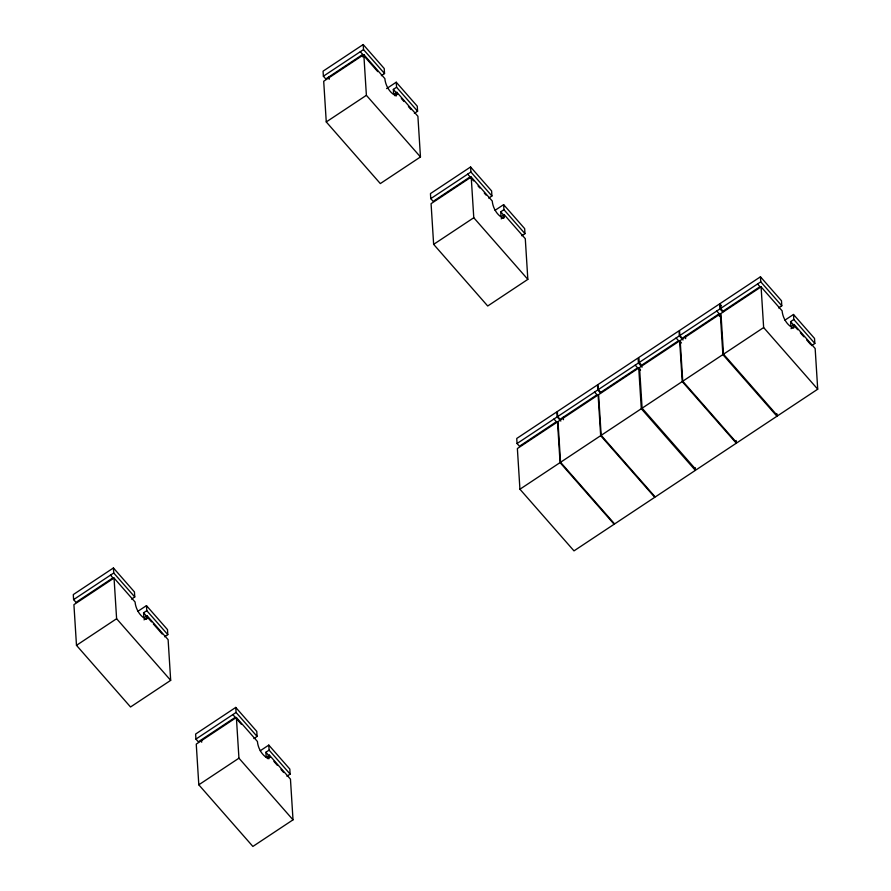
<?xml version="1.0" encoding="UTF-8"?>
<svg xmlns="http://www.w3.org/2000/svg" width="891" height="891" viewBox="0 0 891 891"><rect width="100%" height="100%" fill="white"/><g stroke="black" fill="none" stroke-linecap="round" stroke-linejoin="round"><path stroke-width="1.34" d="M147.093 615.703L146.57 619.312C140.076 616.795 135.632 608.876 135.076 602.004L114.048 578.036L73.92 604.655L76.481 645.34L130.543 706.986L170.682 680.356L168.121 639.671L147.093 615.703L143.885 617.831L143.562 612.796L146.781 610.669L146.458 605.624L137.893 611.304M269.427 755.167L268.904 758.776C262.411 756.259 257.967 748.34 257.41 741.468L236.382 717.5L196.254 744.119L198.804 784.804L252.877 846.45L293.016 819.831L290.455 779.135L269.427 755.167L266.22 757.294L265.897 752.26L269.104 750.133L268.792 745.099L260.228 750.779M396.874 92.296L396.35 95.905C389.857 93.388 385.413 85.469 384.856 78.597L363.829 54.618L323.7 81.248L326.262 121.933L380.323 183.579L420.463 156.95L417.901 116.264L396.874 92.296L393.666 94.424L393.343 89.39L396.562 87.251L396.239 82.217L386.605 88.61M504.261 214.72L503.738 218.328C497.245 215.811 492.801 207.893 492.244 201.021L471.216 177.042L431.077 203.671L433.639 244.357L487.711 306.003L527.84 279.373L525.289 238.688L504.261 214.72L501.043 216.847L500.731 211.813L503.938 209.675L503.627 204.64L495.062 210.321M794.126 324.536L793.614 328.155C787.109 325.627 782.666 317.719 782.109 310.836L761.092 286.869L720.953 313.487L723.514 354.184L777.576 415.819L817.715 389.2L815.154 348.504L794.126 324.536L790.918 326.663L790.607 321.629L793.814 319.501L793.491 314.467L784.938 320.147M381.337 75.69L384.544 73.552L384.221 68.518L363.194 44.55L323.065 71.169L323.377 76.214L325.783 78.954L362.704 54.451L362.871 56.968M323.377 76.214L363.517 49.584L363.194 44.55M326.262 121.933L366.39 95.315L363.829 54.618M394.858 95.727L396.996 94.301M414.371 113.357L417.589 111.23L417.266 106.196L396.239 82.217M488.714 198.114L491.921 195.975L491.609 190.941L470.582 166.973L430.453 193.592L430.765 198.637L433.171 201.377L470.092 176.875M430.765 198.637L470.905 172.008L470.582 166.973M433.639 244.357L473.778 217.738L471.216 177.042M501.176 218.863L504.384 216.725M521.758 235.781L524.966 233.654L524.654 228.619L503.627 204.64M131.556 599.097L134.764 596.97L134.441 591.936L113.424 567.957L73.285 594.587L73.597 599.621L76.002 602.361L112.923 577.869L110.529 575.129M73.597 599.621L113.736 572.991L113.424 567.957M76.481 645.34L116.61 618.722L114.048 578.036M144.008 619.846L147.215 617.719M164.59 636.764L167.809 634.637L167.486 629.603L146.458 605.624M721.51 305.925L719.683 303.842L679.543 330.472L679.855 335.506L682.261 338.246L719.182 313.755L716.787 311.015M778.589 307.93L781.797 305.802L781.485 300.768L760.457 276.8L720.318 303.419L720.641 308.453L723.035 311.193L759.967 286.702L757.562 283.962M517.058 443.506L557.187 416.877L556.875 411.842L516.735 438.472L517.058 443.506L519.453 446.246L556.385 421.755L553.979 419.015M557.666 416.565L597.805 389.935L597.482 384.901L557.354 411.531L557.666 416.565L560.071 419.305L596.992 394.802L594.598 392.073M598.284 389.623L638.424 362.993L638.101 357.959L597.972 384.578L598.284 389.623L600.69 392.352L637.611 367.86L635.205 365.121M639.215 362.47L679.354 335.84L679.031 330.806L638.903 357.425L639.215 362.47L641.62 365.21L678.541 340.707L676.135 337.967M679.855 335.506L719.995 308.876L719.683 303.842M720.641 308.453L760.769 281.834L760.457 276.8M640.562 370.11L638.736 368.028L598.607 394.657L601.169 435.343L655.23 496.989L695.37 470.359L695.192 467.652M681.492 342.957L679.666 340.874L639.538 367.504L642.099 408.189L696.161 469.835L736.3 443.206L736.122 440.499M519.932 489.226L560.06 462.607L557.51 421.922L517.37 448.541L519.932 489.226L573.993 550.872L614.133 524.242L560.06 462.607M560.55 462.284L600.679 435.666L598.117 394.969L557.989 421.599L560.55 462.284L614.612 523.93L654.751 497.301L600.679 435.666M601.169 435.343L641.297 408.724L638.736 368.028M642.099 408.189L682.228 381.571L679.666 340.874M682.74 381.225L722.868 354.607L720.307 313.922L680.178 340.54L682.74 381.225L736.801 442.872L776.941 416.242L776.774 413.535M723.514 354.184L763.643 327.554L761.092 286.869M791.041 328.679L794.26 326.551M253.879 738.561L257.098 736.434L256.775 731.4L235.747 707.421L195.619 734.05L195.931 739.085L198.337 741.824L235.257 717.333M195.931 739.085L236.07 712.455L235.747 707.421M811.623 345.597L814.842 343.469L814.519 338.435L793.491 314.467M198.804 784.804L238.944 758.185L236.382 717.5M267.411 758.597L269.55 757.183M286.924 776.228L290.132 774.101L289.82 769.067L268.792 745.099M760.769 281.834L781.797 305.802M793.814 319.501L814.842 343.469M790.607 321.629L797.701 329.715M800.352 332.755L803.905 336.798M806.567 339.827L810.832 344.683M763.643 327.554L817.715 389.2M719.995 308.876L722.735 312.006M722.868 354.607L776.941 416.242M679.354 335.84L683.007 340.006M682.228 381.571L736.3 443.206M363.517 49.584L384.544 73.552M396.562 87.251L417.589 111.23M470.905 172.008L491.921 195.975M503.938 209.675L524.966 233.654M638.424 362.993L642.077 367.159M360.309 51.711L377.784 71.648M393.343 89.39L397.776 94.435M401.329 98.489L403.991 101.518M408.423 106.575L411.085 109.604M467.686 174.135L473.644 180.929M478.077 185.974L479.848 188.001M484.281 193.057L486.052 195.073M500.731 211.813L504.273 215.856M366.39 95.315L420.463 156.95M473.778 217.738L527.84 279.373M641.297 408.724L695.37 470.359M597.805 389.935L600.545 393.065M557.187 416.877L560.84 421.053M113.736 572.991L134.764 596.97M146.781 610.669L167.809 634.637M236.07 712.455L257.098 736.434M269.104 750.133L290.132 774.101M143.562 612.796L151.548 621.896M153.319 623.912L162.184 634.024M232.852 714.593L241.472 724.405M265.897 752.26L270.329 757.317M273.882 761.36L277.424 765.402M280.977 769.445L283.639 772.475M116.61 618.722L170.682 680.356M238.944 758.185L293.016 819.831M719.182 313.755L719.349 316.272M685.469 336.119L685.636 338.636M563.279 417.166L563.446 419.694M328.991 76.815L329.158 79.332M201.544 739.697L201.7 742.214"/></g></svg>
